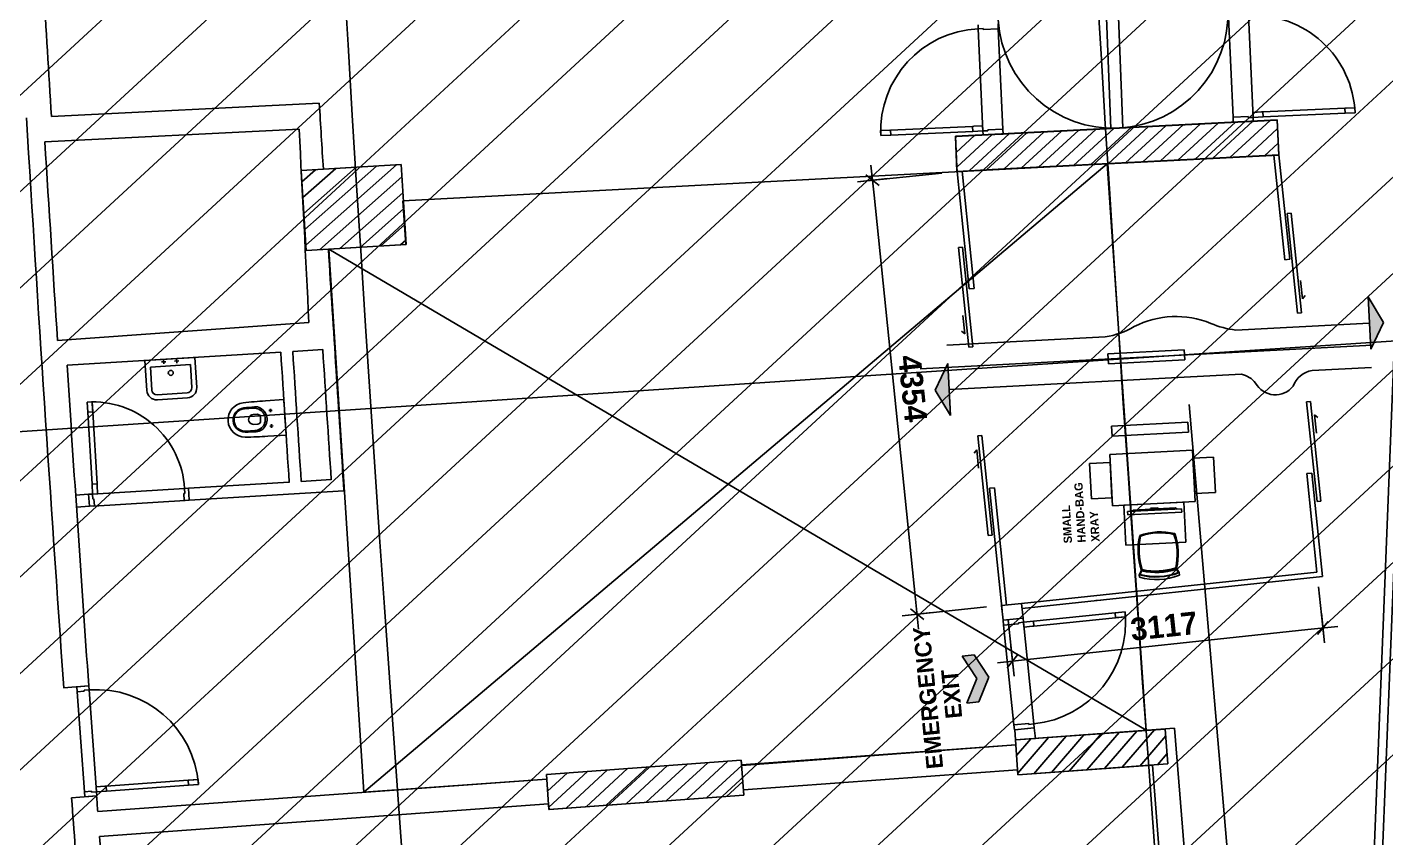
# Model space of a CAD drawing. Extents: x -678889171 to 586587, y -792238163 to 335485.
# Drawn here: x -678719757 to -678706190, y -792092997 to -792084908 of the extents above; entities that cross this region are included whole.
import ezdxf
from ezdxf.enums import TextEntityAlignment as Align

# ---------------------------------------------------------------- set-up
doc = ezdxf.new("R2010")
doc.units = 0
doc.header["$MEASUREMENT"] = 0
for name, color, linetype in [('A-FLOR-PATT', 252, 'Continuous'), ('A-SITE-PATT', 252, 'Continuous'), ('A-WALL', 252, 'Continuous')]:
    doc.layers.add(name, color=color, linetype=linetype)
doc.layers.add('BASEMENT3 LAYOUT$0$HATCH3', color=252, linetype='Continuous', lineweight=15)
doc.styles.add('Ground floor Towers$0$$Bas01-Rname$0$EN-SC', font='swissc.ttf')
doc.styles.add('Ground floor Towers$0$$Bas01-Rname$0$EN-SCL', font='swisscl.ttf')
doc.styles.add('Ground floor Towers$0$04-Ground Floor$0$V2-lower ground$0$LEVEL  FOR LICENSE LOWER GR$0$$LG- LEVEL$0$AR-SR', font='sarb.shx')
doc.styles.add('KZT', font='')
doc.styles.get('KZT').set_extended_font_data('AvantGarde LT Medium', bold=True)

# ---------------------------------------------------------------- blocks, each defined once
blk = doc.blocks.new('A$C61C61320')
at = {"layer": 'BASEMENT3 LAYOUT$0$HATCH3'}
h = blk.add_hatch(dxfattribs=at)
h.set_pattern_fill('JIS_WOOD', color=256, scale=1000, style=0)
h.set_pattern_definition([(45, (-845711.5632553247, -468029.5931597503), (-499.9999991609842, 499.9999991609843), [])])
h.paths.add_polyline_path([(11086.00013759569, -61354.85490543771), (12440.74077330553, -169431.9252005816), (-18168.17453308101, -169031.9252005816), (-24087.31416799291, -98540.68329571502), (-23668.41511030192, -60233.84526748693)])
blk = doc.blocks.new('GR')
at = {"layer": 'A-FLOR-PATT'}
h = blk.add_hatch(color=256, dxfattribs=at)
h.dxf.hatch_style = 1
h.paths.add_polyline_path([(93658.54105711257, 100403.3838258258), (93706.70655630935, 99884.26665476545), (93821.49019976208, 100156.7097479094)])
h = blk.add_hatch(color=256, dxfattribs=at)
h.dxf.hatch_style = 1
h.paths.add_polyline_path([(89540.07940935093, 99051.4667823629), (89491.91391015414, 99570.58395342324), (89377.1302667014, 99298.14086027928)])
h = blk.add_hatch(color=256, dxfattribs=at)
h.dxf.hatch_style = 1
h.paths.add_polyline_path([(89939.22040415231, 96207.89085607001), (90030.40249898922, 96459.0854089034), (89872.03292848938, 96674.33400223612), (89752.84084732225, 96657.16531808146), (89911.21041782212, 96441.91672474873), (89820.02832298515, 96190.72217191535)])
for p, q in [((93925.82694351109, 253468.0982075394), (94085.65867057705, 3693.56110051967)), ((93867.77980905012, 253253.876272934), (93986.20065903949, 3755.128903121513)), ((91024.47015675413, 101978.5699346814), (90927.56378326361, 103166.7164344985)), ((91143.97109793746, 101989.5293054353), (91047.12960391608, 103176.9151859759)), ((92152.94094109396, 103136.4511995438), (92238.6855459385, 102140.1340498673)), ((92351.3469249808, 103163.5632920095), (92438.80642192223, 102147.3197993394)), ((89660.70385497305, 102918.8658158472), (89657.27898968647, 102958.7189248573)), ((89660.70385497305, 102918.8658158472), (89710.52024123562, 102923.1468974555)), ((89660.70385497305, 102918.8658158472), (89748.03791978085, 101902.6115360907)), ((89710.52024123562, 102923.1468974555), (89711.37645755727, 102913.183620203)), ((89711.37645755727, 102913.183620203), (89860.82561634498, 102926.0268650276)), ((89860.82561634498, 102926.0268650276), (89856.54453473676, 102975.8432512902)), ((89860.82561634498, 102926.0268650276), (89946.4472485095, 101929.6991397761)), ((92434.51919168001, 102197.1356568233), (92521.19878370185, 102204.5954374447)), ((92438.80642192223, 102147.3197993394), (92434.51919168001, 102197.1356568233)), ((92521.19878370185, 102204.5954374447), (92534.15090664764, 102205.7101173077)), ((93351.13096938237, 102276.0206932803), (92534.15090664764, 102205.7101173077)), ((92534.15090664764, 102205.7101173077), (92538.43813688988, 102155.8942598239)), ((93355.4181996246, 102226.2048357964), (92538.43813688988, 102155.8942598239)), ((93450.76268435002, 102284.5951537647), (93351.13096938237, 102276.0206932803)), ((93351.13096938237, 102276.0206932803), (93355.4181996246, 102226.2048357964)), ((93355.4181996246, 102226.2048357964), (93455.04991459225, 102234.7792962809)), ((93450.76268435002, 102284.5951537647), (93364.08309232816, 102277.1353731432)), ((93364.08309232816, 102277.1353731432), (93450.76268435002, 102284.5951537647)), ((93455.04991459225, 102234.7792962809), (93450.76268435002, 102284.5951537647)), ((37073.17227562796, 93888.68983819892), (114095, 102135)), ((92680.80357649564, 102130.8227008046), (89477.7186558765, 101837.0694060274)), ((89478.6039733172, 101837.9399453589), (92681.68889951459, 102131.6931762022)), ((91184.40926165693, 101642.0553827512), (91571.73867643822, 102029.1109208838)), ((91357.51243248954, 101657.9372233264), (91744.83453498955, 102044.9854543483)), ((91530.61560332228, 101673.8190639017), (91917.930393541, 102060.8599878127)), ((91703.71877415478, 101689.7009044769), (92091.02625209233, 102076.7345212771)), ((91876.82194498717, 101705.5827450519), (92264.12211064366, 102092.6090547414)), ((92049.92511581979, 101721.4645856271), (92437.21796919499, 102108.4835882058)), ((92223.0282866524, 101737.3464262023), (92610.31382774631, 102124.3581216702)), ((92388.13311838996, 102152.995740594), (92238.6855459385, 102140.1340498673)), ((92238.6855459385, 102140.1340498673), (92242.97277618073, 102090.3181923835)), ((92242.97277618073, 102090.3181923835), (92442.23620611601, 102107.4671133524)), ((92388.99056443841, 102143.0325690972), (92388.13311838996, 102152.995740594)), ((92438.80642192223, 102147.3197993394), (92388.99056443841, 102143.0325690972)), ((92396.13145748503, 101753.2282667776), (92688.277034419, 102045.1672705765)), ((92538.43813688988, 102155.8942598239), (92438.80642192223, 102147.3197993394)), ((92438.80642192223, 102147.3197993394), (92442.23620611601, 102107.4671133524)), ((92680.14699725683, 102131.5517691586), (92681.68889951459, 102131.6931762022)), ((92711.22644410506, 101782.1375485631), (92680.80357649564, 102130.8227008046)), ((92681.68889951459, 102131.6931762022), (92712.11175995712, 101783.0081061024)), ((80448.19704787525, 101669.7112846013), (83115.24849160388, 101911.3070192929)), ((88827.13533094121, 101873.6560207619), (89644.12406564748, 101943.8657591368)), ((88831.41641254943, 101823.8396344993), (89648.4051472557, 101894.0493728742)), ((89657.07632607575, 101944.9788403549), (89644.12406564748, 101943.8657591368)), ((89644.12406564748, 101943.8657591368), (89648.4051472557, 101894.0493728742)), ((89648.4051472557, 101894.0493728742), (89748.03791978085, 101902.6115360907)), ((89743.75683817263, 101952.4279223533), (89657.07632607575, 101944.9788403549)), ((89748.03791978085, 101902.6115360907), (89743.75683817263, 101952.4279223533)), ((89748.03791978085, 101902.6115360907), (89797.85430604343, 101906.8926176989)), ((89748.03791978085, 101902.6115360907), (89751.46278506743, 101862.7584270806)), ((89796.99808972178, 101916.8558949514), (89946.4472485095, 101929.6991397761)), ((89797.85430604343, 101906.8926176989), (89796.99808972178, 101916.8558949514)), ((89799.58389499644, 101515.0006581495), (90186.97180802748, 101902.1146531685)), ((89946.4472485095, 101929.6991397761), (89950.72833011772, 101879.8827535135)), ((89972.68706582894, 101530.8824987247), (90360.06766657892, 101917.9891866329)), ((90145.79023666156, 101546.7643392999), (90533.16352513025, 101933.8637200973)), ((90318.89340749406, 101562.6461798751), (90706.25938368158, 101949.7382535618)), ((90491.99657832668, 101578.5280204504), (90879.35524223291, 101965.6127870262)), ((90665.0997491593, 101594.4098610256), (91052.45110078435, 101981.4873204906)), ((90838.20291999192, 101610.2917016009), (91225.54695933568, 101997.3618539551)), ((91011.3060908243, 101626.1735421759), (91398.64281788701, 102013.2363874195)), ((92569.23462831764, 101769.1101073528), (92700.88471068838, 101900.6671013032)), ((88727.50255841606, 101865.0938575454), (88827.13533094121, 101873.6560207619)), ((88727.50255841606, 101865.0938575454), (88814.18307051294, 101872.5429395438)), ((88814.18307051294, 101872.5429395438), (88727.50255841606, 101865.0938575454)), ((88731.78364002428, 101815.2774712829), (88727.50255841606, 101865.0938575454)), ((88831.41641254943, 101823.8396344993), (88731.78364002428, 101815.2774712829)), ((88827.13533094121, 101873.6560207619), (88831.41641254943, 101823.8396344993)), ((89477.7186558765, 101837.0694060274), (89505.74585416637, 101488.0416550478)), ((89503.0982454837, 101532.9083600507), (89478.6039733172, 101837.9399453589)), ((89478.8567868449, 101822.8960559771), (89494.58837382204, 101838.6165193107)), ((89490.53485744388, 101677.4669383481), (89667.68423237349, 101854.4910527752)), ((89502.21292804275, 101532.0378207191), (89840.78009092482, 101870.3655862396)), ((89505.74585416637, 101488.0416550478), (92711.22644410506, 101782.1375485631)), ((89626.48072416382, 101499.1188175742), (90013.87594947615, 101886.240119704)), ((89950.72833011772, 101879.8827535135), (89751.46278506743, 101862.7584270806)), ((92712.11175995712, 101783.0081061024), (89973.57238326943, 101531.7530380559)), ((92812.16570900718, 100741.0523769179), (92662.36599796225, 101777.6547085761)), ((92712.11175995703, 101783.0081061024), (92861.63115030901, 100748.3455718034)), ((80393.26876769448, 101413.7119710611), (82925.14147385216, 101643.0624952244)), ((83838.32554949066, 95057.40971989621, 0.0007489284722780856), (91002.35650816625, 101625.3524373729, 0.0007489284722780856)), ((83990.49816844174, 100970.5010679062, 0.0007489284722780856), (91002.35650816625, 101625.3524373729, 0.0007489284722780856)), ((91002.35650816625, 101625.3524373729, 0.0007489284722780856), (91619.48687246007, 95991.15727697182, 0.0007489284722780856)), ((88688.35184583397, 101218.7748497511), (88645.58774646328, 101515.7112601237)), ((89506.63117160706, 101488.9121943792), (89503.0982454837, 101532.9083600507)), ((89973.57238326943, 101531.7530380559), (89506.63117160706, 101488.9121943792)), ((89674.64815282972, 100321.9882735599), (89506.70317539311, 101488.1294871946)), ((89506.70317539311, 101488.1294871946), (89506.70317541038, 101488.1294871961)), ((89556.56026440786, 101492.7037670039), (89724.13755455849, 100329.1156234551)), ((89357.27764897997, 101466.6596053625), (88518.50159096229, 101345.861005252)), ((88815.43800133496, 101388.6251046227), (88518.50159096229, 101345.8610052521)), ((88734.9098980974, 101316.4085927379), (88599.02969419985, 101418.0775171369)), ((83958.4165915302, 101331.7309155711), (82963.49382181792, 101231.0891555375)), ((82963.49382181792, 101231.0891555375), (83044.2149104476, 100435.171968211)), ((82974.7621333359, 101119.9825914225, -3.889866395767066e-09), (83105.47741460701, 101245.4515554235, -3.889866395767066e-09)), ((82990.77564897889, 100962.0878882389, -3.889866395767066e-09), (83307.25178697566, 101265.8621124869, -3.889866395767066e-09)), ((83006.789164622, 100804.1931850553, -3.889866395767066e-09), (83509.02615934427, 101286.2726695502, -3.889866395767066e-09)), ((83022.80268026504, 100646.2984818717, -3.889866395767066e-09), (83710.80053171297, 101306.6832266135, -3.889866395767066e-09)), ((83038.81619590812, 100488.4037786882, -3.889866395767066e-09), (83912.57490408159, 101327.0937836769, -3.889866395767066e-09)), ((83958.6242213801, 101331.7519184409), (83183.0618327579, 101255.2214294476)), ((84039.13739841129, 100535.8165063118), (83958.4165915302, 101331.7309155711)), ((84039.11715824483, 100536.0160761718), (83958.6242213801, 101331.7519184409)), ((88688.35184583398, 101218.774849751), (89266.1677314594, 97206.65773612604)), ((83177.96454507703, 100448.7018364786, -3.889866395767066e-09), (83970.79195149255, 101209.7087543173, -3.889866395767066e-09)), ((92856.96933777748, 101208.1306713622), (92817.3838697559, 101202.3869163611)), ((92817.3838697559, 101202.3869163611), (92960.97774478259, 100212.7502158216)), ((93000.56321280418, 100218.4939708227), (92856.96933777748, 101208.1306713622)), ((83379.73958028396, 100469.1130297769, -3.889866395767066e-09), (83986.80546713565, 101051.8140511337, -3.889866395767066e-09)), ((84036.7914059361, 100535.6934998842, 0.0007489284722780856), (83990.49816844174, 100970.5010679062, 0.0007489284722780856)), ((83581.5146154908, 100489.5242230752, -3.889866395767066e-09), (84002.81898277873, 100893.9193479502, -3.889866395767066e-09)), ((83783.2896506977, 100509.9354163734, -3.889866395767066e-09), (84018.8324984218, 100736.0246447666, -3.889866395767066e-09)), ((89552.37896240657, 100730.6462300797), (89591.97122436322, 100736.3429653865)), ((89694.79734507484, 99740.83968116315), (89552.37896240657, 100730.6462300797)), ((89591.97122436322, 100736.3429653865), (89734.3896070315, 99746.53641646988)), ((92861.63115030901, 100748.3455718034), (92812.16570900718, 100741.052376918)), ((83265.99748392729, 100457.6070874657), (84039.11715824483, 100536.0160761718)), ((83985.06468590457, 100530.3466096716, -3.889866395767066e-09), (84034.84601406491, 100578.1299415831, -3.889866395767066e-09)), ((92978.87656275528, 100540.1288774239), (93005.3005469242, 100358.0170394142)), ((83044.2149104476, 100435.171968211), (84039.13739841129, 100535.8165063118)), ((83271.60493178912, 100458.0600201808, 0.0007489284722780856), (84036.7914059361, 100535.6934998842, 0.0007489284722780856)), ((83838.32554949066, 95057.40971989621, 0.0007489284722780856), (83271.60493178912, 100458.0600201808, 0.0007489284722780856)), ((83271.61393839131, 100457.97508003, 0.0007489284722780856), (91619.27402098867, 95993.1005401775, 0.0007489284722780856)), ((93658.54105711257, 100403.3838258258), (93706.70655630935, 99884.26665476545)), ((93821.49019976208, 100156.7097479094), (93658.54105711257, 100403.3838258258)), ((89724.13755455849, 100329.1156234551), (89674.64815282972, 100321.9882735599)), ((93005.3005469242, 100358.0170394142), (93030.94993742013, 100392.1482718933)), ((93679.49174924876, 100143.5346370955), (92353.00338757118, 100020.4584267893)), ((92960.97774478259, 100212.7502158216), (93000.56321280418, 100218.4939708227)), ((93706.70655630935, 99884.26665476545), (93821.49019976208, 100156.7097479094)), ((89624.55094369399, 100055.458127901), (89650.75861507474, 99873.31503458314)), ((93720.53762880637, 99924.23864871303), (89220.28368945692, 99506.68941400362)), ((91053.34913374302, 99899.87197847168), (89474.94950708159, 99753.4225636028)), ((89650.75861507474, 99873.31503458314), (89616.49670637015, 99898.78960769573)), ((89734.3896070315, 99746.53641646988), (89694.79734507484, 99740.83968116315)), ((91845.57844415163, 99800.48816330501), (91086.00420739618, 99730.01222005006)), ((91086.00420739618, 99730.01222005006), (91095.24287411169, 99630.43989941166)), ((91854.81711086715, 99700.9158426666), (91845.57844415163, 99800.48816330501)), ((80599.6369676916, 99437.62410932015, 2.113536867602555e-06), (83100.54663517379, 99718.51696547208, 1.853543158215487e-06)), ((91854.81711086715, 99700.9158426666), (91095.24287411169, 99630.43989941166)), ((93720.5389019197, 99701.13744138576), (93130.51036027553, 99646.39253824449)), ((82951.92429649201, 99424.34912275962, 1.929054879089741e-06), (83250.40157493111, 99454.55982958314, 1.905333210664768e-06)), ((89491.91391015414, 99570.58395342324), (89377.1302667014, 99298.14086027928)), ((89540.07940935093, 99051.4667823629), (89491.91391015414, 99570.58395342324)), ((92427.08905221493, 99581.12665929236), (89515.99665975253, 99311.02536789309)), ((80705.16563801328, 99196.94096797679, 2.107617428996684e-06), (82832.53338543652, 99412.26484006263, 1.938543546434286e-06)), ((81977.7836064722, 99325.75039877994, 2.006523469471325e-06), (81480.32526898719, 99275.39960467846, 2.006523469471325e-06)), ((82007.9940829331, 99027.27539628893, 2.006523469471325e-06), (81977.7836064722, 99325.75039877994, 2.006523469471325e-06)), ((93088.57450505816, 99333.36426140566), (93128.15997307975, 99339.10801640672)), ((93232.1683800849, 98343.72756086611), (93088.57450505816, 99333.36426140566)), ((93128.15997307975, 99339.10801640672), (93271.75384810648, 98349.47131586718)), ((81480.32526898719, 99275.39960467846, 2.006523469471325e-06), (81510.5357454481, 98976.92460218744, 2.006523469471325e-06)), ((81935.08688389791, 99251.07115212189, 2.006523825581014e-06), (81537.1202139099, 99210.7905168407, 2.006523825581014e-06)), ((81537.1202139099, 99210.7905168407, 2.006523825581014e-06), (81560.28157919658, 98981.9596815976, 2.006523825581014e-06)), ((81688.78089450282, 99270.75053428629, 2.006523579030901e-06), (81645.95453704799, 99266.41581729826, 2.006523535347848e-06)), ((81669.5350742694, 99247.16999706486, 2.006523557129172e-06), (81665.2003572814, 99289.99635451968, 2.006523557249577e-06)), ((81774.48737652077, 99279.42541035946, 2.00652366645185e-06), (81817.3137339756, 99283.76012734746, 2.006523710134903e-06)), ((81798.0679137422, 99260.17959012605, 2.006523688233174e-06), (81793.73319675418, 99303.00594758088, 2.006523688353579e-06)), ((81958.24824918459, 99022.24031687879, 2.006523825581014e-06), (81935.08688389791, 99251.07115212189, 2.006523825581014e-06)), ((89377.1302667014, 99298.14086027928), (89540.07940935093, 99051.4667823629)), ((91918.40900584235, 99257.2808236224), (92912.18889997705, 91406.04878135034)), ((93198.7799971073, 99024.57322319449), (93172.35601293837, 99206.68506120413)), ((93172.35601293837, 99206.68506120413), (93206.64815361696, 99181.25119891325)), ((91152.76541444297, 99010.47459422515), (91912.33965119839, 99080.95053748006)), ((91921.57831791393, 98981.37821684162), (91912.33965119839, 99080.95053748006)), ((81615.06249235524, 98937.24892725924, 2.006523825581014e-06), (81913.53749484624, 98967.45940372013, 2.006523825581014e-06)), ((81620.09757176538, 98887.50309351075, 2.006523469471325e-06), (81918.5725742564, 98917.71356997163, 2.006523469471325e-06)), ((82699.06089573308, 98920.86368351434), (82882.2861449672, 98940.20391228906)), ((82919.55093016429, 98587.1651951712), (82882.28614496719, 98940.20391228906)), ((91152.76541444297, 99010.47459422515), (91162.00408115848, 98910.90227358673)), ((91162.00408115848, 98910.90227358673), (91921.57831791393, 98981.37821684162)), ((80919.86216253368, 98836.78197035068, 2.107023656836503e-06), (80969.60830492934, 98841.81399943942, 2.107023656836503e-06)), ((80929.92622071112, 98737.28968555939, 2.107023656836503e-06), (80919.86216253368, 98836.78197035068, 2.107023656836503e-06)), ((80969.60830492934, 98841.81399943942, 2.107023656836503e-06), (80978.36403554371, 98755.25571167096, 2.107023656836503e-06)), ((80978.36403554371, 98755.25571167096, 2.107023656836503e-06), (80969.60830492934, 98841.81399943942, 2.107023656836503e-06)), ((80969.60830492934, 98841.81399943942, 2.107023656836503e-06), (80979.67236310677, 98742.3217146481, 2.107023656836503e-06)), ((82492.2842941697, 98832.9596632413), (82580.24252315427, 98842.7254575389)), ((82621.8837344442, 98784.10675574248), (82583.01359110279, 98780.0038416088)), ((82736.15341418874, 98824.22341825996), (82770.96004827078, 98827.89741116672)), ((82751.71973477639, 98843.46373175437), (82755.39372768314, 98808.65709767233)), ((89860.94183099493, 98866.9995356816), (89821.34956903826, 98861.30280037489)), ((89821.34956903826, 98861.30280037489), (89963.7679517065, 97871.4962514583)), ((90003.36021366317, 97877.19298676503), (89860.94183099493, 98866.9995356816)), ((91144.54015039098, 98728.60244347714), (91969.88915639203, 98805.18119891375)), ((91969.88915639203, 98805.18119891375), (92017.38076198328, 98293.32710511622)), ((80979.67236310677, 98742.3217146481, 2.107023656836503e-06), (80929.92622071112, 98737.28968555939, 2.107023656836503e-06)), ((80929.92622071113, 98737.28968555939, 2.107023656836503e-06), (81002.38743958868, 98020.94523506197, 2.107023656836503e-06)), ((80979.67236310679, 98742.3217146481, 2.107023656836503e-06), (81052.13358198434, 98025.97726415069, 2.107023656836503e-06)), ((82632.2968800542, 98685.45481000139), (82593.42673671279, 98681.35189586772)), ((82654.86712900603, 98757.4216347351), (82658.9820010616, 98718.43820456322)), ((82752.42395420438, 98670.0797530395), (82787.23058828643, 98673.75374594626)), ((82767.99027479201, 98689.3200665339), (82771.66426769878, 98654.51343245186)), ((89816.44652677157, 98721.78545672077), (89790.75661671656, 98687.68471208494)), ((89842.65419815232, 98539.64236340286), (89816.44652677157, 98721.78545672077)), ((91151.90124094348, 98649.26622632466), (90947.36912952756, 98630.28902464976)), ((91192.03175598229, 98216.7483496796), (91144.54015039098, 98728.60244347714)), ((91184.67066542979, 98296.08456683207), (91151.90124094348, 98649.26622632466)), ((91977.25024694449, 98725.84498176123), (92181.78235836035, 98744.82218343612)), ((92010.01967143075, 98372.66332226864), (91977.25024694449, 98725.84498176123)), ((92181.78235836035, 98744.82218343612), (92214.55178284668, 98391.64052394353)), ((82515.7531772147, 98610.62041403932), (82603.81191776316, 98619.43398297486)), ((82736.32568093018, 98567.8249663965), (82919.55093016429, 98587.16519517121)), ((90947.36912952756, 98630.28902464976), (90980.13855401389, 98277.10736515715)), ((93119.127461787, 98616.93506957043), (93168.61338962041, 98624.0864992502)), ((93119.127461787, 98616.93506957043), (93260.2545042528, 97640.37472408389)), ((93168.61338962041, 98624.0864992502), (93316.87140400829, 97598.18178799088)), ((92214.55178284668, 98391.64052394353), (92010.01967143075, 98372.66332226864)), ((89959.7435530266, 98342.40245288373), (90009.21058332345, 98349.68514084994)), ((90134.4034502084, 97129.63558374828), (89959.7435530266, 98342.40245288373)), ((90009.21058332345, 98349.68514084994), (90177.11674753083, 97183.8134303998)), ((90980.13855401389, 98277.10736515715), (91184.67066542979, 98296.08456683207)), ((92017.38076198328, 98293.32710511622), (91192.03175598229, 98216.7483496796)), ((91305.98929706754, 98227.32172725134), (91903.42322089802, 98282.75372754448)), ((91903.42322089802, 98282.75372754448), (91940.3778877601, 97884.46444499081)), ((93271.75384810648, 98349.47131586718), (93232.1683800849, 98343.72756086611)), ((81967.57669292818, 98018.07520834882, 2.017690838904825e-06), (82969.19967441377, 98119.45558275985, 1.938086225857262e-06)), ((83088.59116409067, 98131.53992402265, 1.928597512526418e-06), (83387.0698895934, 98161.75077731226, 1.904875729095157e-06)), ((91342.94396392959, 97829.0324446977), (91305.98929706754, 98227.32172725134)), ((91345.59554787155, 98165.23766086786), (91883.286079319, 98215.12646113163)), ((91348.50572788694, 98133.87237986678), (91345.59554787155, 98165.23766086786)), ((91886.19625933439, 98183.76118013055), (91348.50572788694, 98133.87237986678)), ((91402.59813543844, 98184.08454418264), (91390.40309215884, 98169.39506088986)), ((91823.78905173893, 98223.16410438926), (91402.59813543844, 98184.08454418264)), ((91579.35831353565, 98209.07169280047), (91645.44906163336, 98215.2038226006)), ((91838.47853503171, 98210.96906110967), (91823.78905173893, 98223.16410438926)), ((91883.286079319, 98215.12646113163), (91886.19625933439, 98183.76118013055)), ((81052.13358198434, 98025.97726415069, 2.107023656836503e-06), (81002.38743958868, 98020.94523506197, 2.107023656836503e-06)), ((81002.38743958868, 98020.94523506197, 2.107023656836503e-06), (81012.45149776612, 97921.45295027066, 2.107023656836503e-06)), ((81927.78051784616, 98014.04228550309, 2.107023656836503e-06), (81012.45149776612, 97921.45295027066, 2.107023656836503e-06)), ((81053.4419095474, 98013.04326712781, 2.107023656836503e-06), (81052.13358198434, 98025.97726415069, 2.107023656836503e-06)), ((81062.19764016177, 97926.48497935937, 2.107023656836503e-06), (81053.4419095474, 98013.04326712781, 2.107023656836503e-06)), ((81932.81254693487, 97964.29614310744, 2.107023656836503e-06), (81922.86331845574, 97963.2897372897, 2.107023656836503e-06)), ((81922.86331845574, 97963.2897372897, 2.107023656836503e-06), (81929.90815917993, 97893.6451379358, 2.107023656836503e-06)), ((81927.78051784616, 98014.04228550309, 2.107023656836503e-06), (81967.57743176268, 98018.06790877407, 2.107023656836503e-06)), ((81927.78051784616, 98014.04228550309, 2.107023656836503e-06), (81932.81254693487, 97964.29614310744, 2.107023656836503e-06)), ((81979.65430157559, 97898.67716702452, 2.107023656836503e-06), (81967.57743176268, 98018.06790877407, 2.107023656836503e-06)), ((81967.57743176268, 98018.06790877407, 2.107023656836503e-06), (81979.66088351254, 97898.6852073524, 2.017690838904818e-06)), ((81979.66088351254, 97898.68520735242, 2.017690838904825e-06), (83519.14802824543, 98054.50609606892, 1.895339135006822e-06)), ((80843.54882550077, 97904.30548844961, 2.107023656836503e-06), (80972.66001653568, 97917.3736200018, 2.096762464159793e-06)), ((81012.45149776612, 97921.45295027066, 2.107023656836503e-06), (80972.6545838496, 97917.42732699968, 2.107023656836503e-06)), ((80984.73145366252, 97798.03658525014, 2.107023656836503e-06), (80972.6545838496, 97917.42732699968, 2.107023656836503e-06)), ((80972.6545838496, 97917.42732699968, 2.107023656836503e-06), (80984.73145366252, 97798.03658525014, 2.107023656836503e-06)), ((81012.45149776612, 97921.45295027066, 2.107023656836503e-06), (81062.19764016177, 97926.48497935937, 2.107023656836503e-06)), ((81012.45149776612, 97921.45295027066, 2.107023656836503e-06), (81017.48352685483, 97871.706807875, 2.107023656836503e-06)), ((81017.48352685483, 97871.706807875, 2.107023656836503e-06), (81027.43275533397, 97872.71321369275, 2.107023656836503e-06)), ((81939.85738765908, 97894.65154375348, 2.107023656836503e-06), (81024.52836757904, 97802.06220852105, 2.107023656836503e-06)), ((81027.43275533397, 97872.71321369275, 2.107023656836503e-06), (81034.47759605818, 97803.06861433886, 2.107023656836503e-06)), ((81929.90815917993, 97893.6451379358, 2.107023656836503e-06), (81979.65430157559, 97898.67716702452, 2.107023656836503e-06)), ((89963.7679517065, 97871.4962514583), (90003.36021366317, 97877.19298676503)), ((91940.3778877601, 97884.46444499081), (91342.94396392959, 97829.0324446977)), ((80855.6330160851, 97784.91548745321, 2.107023656836503e-06), (80984.74420712002, 97797.9836190054, 2.096762464159793e-06)), ((81034.47759605818, 97803.06861433886, 2.107023656836503e-06), (80984.73145366252, 97798.03658525014, 2.107023656836503e-06)), ((93260.2545042528, 97640.37472408389), (90325.03972604412, 97207.60605074723)), ((93316.87140400829, 97598.18178799088), (90332.33289091854, 97158.14081299266)), ((91509.27500822728, 97585.39939074864), (91488.27472935975, 97541.13396677574)), ((91512.13595149736, 97579.76467828134), (91495.45307278581, 97544.59968338229)), ((91878.87057378885, 97580.17449455422), (91856.00271703833, 97611.66983446336)), ((91886.56401191342, 97578.0886336378), (91857.77813046174, 97617.73472425294)), ((91888.8736785923, 97553.19555347819), (91886.56401191342, 97578.0886336378)), ((91488.27472935975, 97541.13396677574), (91490.58439603863, 97516.24088661614)), ((93282.22739151522, 97491.99281068014), (93364.50779150086, 96936.35699278834)), ((89977.85763397612, 97157.60608136475), (89139.08157595842, 97036.80748125433)), ((89266.16773145941, 97206.65773612603), (89308.9318308301, 96909.72132575336)), ((90325.20409982657, 97207.63012106754), (90127.05131195363, 97179.09261197413)), ((90127.28928792181, 97179.12688472611), (90148.47138762551, 97031.76875181425)), ((90346.42831159444, 97060.28289309077), (90325.20409982657, 97207.63012106754)), ((91262.73299010679, 97151.85655816898, 5.598751409863883e-08), (90451.10960183418, 97034.94857893523, 5.598751409863883e-08)), ((91065.52926878775, 97266.24343842962), (91114.50540944518, 97270.7876153419)), ((91262.73299010679, 97151.85655816898, 5.598751409863883e-08), (91361.71145209124, 97166.11362880724, 5.598751409863883e-08)), ((91269.8615254259, 97102.36732717676, 5.598751409863883e-08), (91262.73299010679, 97151.85655816898, 5.598751409863883e-08)), ((91361.71145209124, 97166.11362880724, 5.598751409863883e-08), (91368.83998741036, 97116.62439781502, 5.598751409863883e-08)), ((93291.97129378282, 97016.59698592553), (93393.09851469408, 97152.88082645861)), ((93364.50779150086, 96936.35699278834), (93320.56201697604, 97233.1208195958)), ((89139.08157595842, 97036.80748125435), (89436.01798633109, 97079.57158062504)), ((89219.60967919599, 97109.0239931392), (89355.48988309353, 97007.35506874019)), ((90148.4713876255, 97031.76875181423, 5.598751409863883e-08), (90346.42831159441, 97060.28289309076, 5.598751409863883e-08)), ((90148.47138762551, 97031.76875181425), (90346.42831159444, 97060.28289309077)), ((90155.59992294462, 96982.279520822, 5.598751409863883e-08), (90148.4713876255, 97031.76875181423, 5.598751409863883e-08)), ((90199.08963479324, 97035.43151699605), (90281.37003477888, 96479.79569910424)), ((90352.13113984972, 97020.69150829696, 5.598751409863883e-08), (90302.64190885748, 97013.56297297784, 5.598751409863883e-08)), ((90302.64190885748, 97013.56297297784, 5.598751409863883e-08), (90304.0676159213, 97003.6651267794, 5.598751409863883e-08)), ((90352.13113984972, 97020.69150829696, 5.598751409863883e-08), (90346.42831159441, 97060.28289309076, 5.598751409863883e-08)), ((90451.10960183418, 97034.94857893523, 5.598751409863883e-08), (90352.13113984972, 97020.69150829698, 5.598751409863883e-08)), ((90352.13113984972, 97020.69150829698, 5.598751409863883e-08), (90359.25967516884, 96971.20227730475, 5.598751409863883e-08)), ((90497.55326035999, 96011.11119605546, 5.598751409863883e-08), (90352.13113984972, 97020.69150829698, 5.598751409863883e-08)), ((93194.15299083471, 97062.76601892966), (90407.7790609202, 96650.15049977039)), ((90458.2381371533, 96985.459347943, 5.598751409863883e-08), (90451.10960183418, 97034.94857893523, 5.598751409863883e-08)), ((91269.86152542592, 97102.36732717675, 5.598751409863883e-08), (90458.2381371533, 96985.459347943, 5.598751409863883e-08)), ((91368.83998741036, 97116.62439781502, 5.598751409863883e-08), (91269.8615254259, 97102.36732717676, 5.598751409863883e-08)), ((91368.83998741036, 97116.62439781502, 5.598751409863883e-08), (91282.72872548389, 97104.22074635973, 5.598751409863883e-08)), ((91282.72872548389, 97104.22074635973, 5.598751409863883e-08), (91368.83998741036, 97116.62439781502, 5.598751409863883e-08)), ((93194.15299083471, 97062.76601892966), (93490.91681764218, 97106.71179345448)), ((90304.0676159213, 97003.6651267794, 5.598751409863883e-08), (90155.59992294462, 96982.279520822, 5.598751409863883e-08)), ((90298.17062932724, 95992.49490097737, 5.598751409863883e-08), (90155.59992294462, 96982.279520822, 5.598751409863883e-08)), ((90359.25967516884, 96971.20227730475, 5.598751409863883e-08), (90445.37093709531, 96983.60592876004, 5.598751409863883e-08)), ((90445.37093709531, 96983.60592876004, 5.598751409863883e-08), (90458.2381371533, 96985.459347943, 5.598751409863883e-08)), ((90237.42426025406, 96776.55952591171), (90281.37003477888, 96479.79569910424)), ((89872.03292848938, 96674.33400223612, 5.598751409863883e-08), (89752.84084732225, 96657.16531808146, 5.598751409863883e-08)), ((89752.84084732225, 96657.16531808146, 5.598751409863883e-08), (89911.21041782212, 96441.91672474873, 5.598751409863883e-08)), ((90030.40249898922, 96459.0854089034, 5.598751409863883e-08), (89872.03292848938, 96674.33400223612, 5.598751409863883e-08)), ((90407.7790609202, 96650.15049977039), (90111.01523411274, 96606.20472524557)), ((90309.9607579721, 96696.31953277452), (90208.83353706084, 96560.03569224144)), ((89911.21041782212, 96441.91672474873, 5.598751409863883e-08), (89820.02832298515, 96190.72217191535, 5.598751409863883e-08)), ((89939.22040415231, 96207.89085607001, 5.598751409863883e-08), (90030.40249898922, 96459.0854089034, 5.598751409863883e-08)), ((89820.02832298515, 96190.72217191535, 5.598751409863883e-08), (89939.22040415231, 96207.89085607001, 5.598751409863883e-08)), ((80801.60332850469, 95977.96417378122, -2.509983568949572e-07), (81051.7940472444, 96006.26709580675, -2.509983568949572e-07)), ((80932.55371732383, 95992.78591173577, 2.364200336910258e-09), (81051.7750384937, 96006.43422952511, 2.425595385383049e-07)), ((80938.24051640272, 95943.11036124828, 2.747782989490293e-09), (80932.55371732383, 95992.78591173577, 2.364200336910258e-09)), ((81007.78628708511, 95951.07187995873, 1.428617302735559e-07), (80938.24051640272, 95943.11036124828, 2.747782989490293e-09)), ((80938.24051640272, 95943.11036124828, 2.74778298949022e-09), (81051.97649798059, 94949.59935149856, 1.041943604109077e-08)), ((81056.3244777568, 95966.69378913511, 2.428664046603688e-07), (81006.64892726933, 95961.00699005622, 1.427850137430399e-07)), ((81006.64892726933, 95961.00699005622, 1.427850137430399e-07), (81007.78628708511, 95951.07187995873, 1.428617302735559e-07)), ((81056.3244777568, 95966.69378913511, 2.428664046603688e-07), (81051.7750384937, 96006.43422952511, 2.425595385383049e-07)), ((81056.3244777568, 95966.69378913511, 2.428664046603688e-07), (81172.33517896624, 94953.31255919038, 2.506914907730015e-07)), ((90446.63832230393, 96013.88050693476, 5.598751409863883e-08), (90298.17062932724, 95992.49490097738, 5.598751409863883e-08)), ((90298.17062932724, 95992.49490097738, 5.598751409863883e-08), (90305.29916464636, 95943.00566998516, 5.598751409863883e-08)), ((90305.29916464636, 95943.00566998516, 5.598751409863883e-08), (90503.25608861528, 95971.51981126166, 5.598751409863883e-08)), ((90308.24891131418, 95943.43055784226, 1.341653862677472e-08), (90503.25608861534, 95971.51981126168, 1.341653862677472e-08)), ((90319.56333505118, 95843.96109605166, 1.341653862677472e-08), (90308.24891131418, 95943.43055784226, 1.341653862677472e-08)), ((90319.5633350513, 95843.96109605161, 1.341653862677473e-08), (91902.92185323112, 96024.0645054795, 1.341653862677473e-08)), ((91809.95259034401, 96013.48946449813, 1.341653862677473e-08), (90319.5633350513, 95843.96109605161, 1.341653862677473e-08)), ((91619.48687246008, 95991.15727697182, 0.0007489284722780856), (90319.56333505118, 95843.9610960516, 0.0007489284722780856)), ((90448.06402936776, 96003.98266073632, 5.598751409863883e-08), (90446.63832230393, 96013.88050693476, 5.598751409863883e-08)), ((90497.55326035999, 96011.11119605546, 5.598751409863883e-08), (90448.06402936776, 96003.98266073632, 5.598751409863883e-08)), ((90497.55326035999, 96011.11119605546, 5.598751409863883e-08), (90503.25608861528, 95971.51981126166, 5.598751409863883e-08)), ((90503.25608861534, 95971.51981126168, 1.341653862677472e-08), (90518.37253794786, 95866.57518809474, 1.341653862677472e-08)), ((90868.19325894499, 95554.10952701521, 1.341653862677456e-08), (91176.39413254254, 95941.42363922118, 1.341653862677456e-08)), ((91043.83731711583, 95574.08863683723, 1.341653862677456e-08), (91352.03819071339, 95961.40274904316, 1.341653862677456e-08)), ((91219.48137528668, 95594.06774665925, 1.341653862677456e-08), (91527.68224888423, 95981.38185886518, 1.341653862677456e-08)), ((91395.12543345754, 95614.04685648126, 1.341653862677456e-08), (91703.32630705507, 96001.3609686872, 1.341653862677456e-08)), ((91570.76949162835, 95634.02596630325, 1.341653862677456e-08), (91817.80320435505, 95944.4716896162, 1.341653862677456e-08)), ((91849.50920964801, 95665.73197159637, 1.341653862677473e-08), (91809.95259034401, 96013.48946449813, 1.341653862677473e-08)), ((91902.92185323112, 96024.0645054795, 1.341653862677473e-08), (92085.62577808186, 94509.70724268521, 1.341653862677473e-08)), ((87598.10255564562, 95484.49788548832, 1.341653862677473e-08), (90325.21428050353, 95794.28145563825, 1.341653862677473e-08)), ((90325.21428050353, 95794.28145563825, 0.0007489284722780856), (87598.72614856211, 95479.01763341312, 0.0007489284722780856)), ((90518.37253794786, 95866.57518809474, 1.341653862677472e-08), (90319.56333505118, 95843.96109605166, 1.341653862677472e-08)), ((90319.5633350513, 95843.96109605161, 1.341653862677473e-08), (90359.1199543553, 95496.20360314986, 1.341653862677473e-08)), ((90325.21428050353, 95794.28145563825, 1.341653862677473e-08), (90319.5633350513, 95843.96109605161, 1.341653862677473e-08)), ((90319.56333505118, 95843.9610960516, 0.0007489284722780856), (90325.21428050353, 95794.28145563825, 0.0007489284722780856)), ((90337.10943893282, 95689.7065312437, 1.341653862677456e-08), (90473.81789985918, 95861.50719993316, 1.341653862677456e-08)), ((90357.08854875478, 95514.06247307282, 1.341653862677456e-08), (90649.46195803, 95881.48630975516, 1.341653862677456e-08)), ((90516.9051426033, 95514.15130737121, 1.341653862677456e-08), (90825.10601620087, 95901.46541957717, 1.341653862677456e-08)), ((90692.54920077417, 95534.13041719326, 1.341653862677456e-08), (91000.7500743717, 95921.44452939917, 1.341653862677456e-08)), ((90359.1199543553, 95496.20360314986, 1.341653862677473e-08), (91849.50920964801, 95665.73197159637, 1.341653862677473e-08)), ((91746.4135497992, 95654.00507612525, 1.341653862677456e-08), (91837.78231417695, 95768.82763144525, 1.341653862677456e-08)), ((87592.96175102307, 95529.8093974111, 0.0007489284722780856), (85654.14604436963, 95309.7716667164, 0.0007489284722780856)), ((85654.89453301244, 95309.85683656065, 1.338825254649861e-07), (87592.8960313214, 95530.38027050346, 1.338825254649861e-07)), ((85654.89453301241, 95309.85683656065, 1.338825254649861e-07), (87592.8818245894, 95530.3786539323, 1.338825254649861e-07)), ((87592.8818245894, 95530.3786539323, 1.338825254649861e-07), (87598.72614856211, 95479.01763341312, 1.338825254649861e-07)), ((87592.8960313214, 95530.38027050346, 1.338825254649861e-07), (87632.45282579833, 95182.621237583, 1.338825254649861e-07)), ((87598.72614856211, 95479.01763341312, 0.0007489284722780856), (87592.96175102307, 95529.8093974111, 0.0007489284722780856)), ((87626.36743188793, 95236.10082614748, 1.341653862677473e-08), (90353.46900890306, 95545.8832435632, 1.341653862677473e-08)), ((90353.46900890306, 95545.8832435632, 1.341653862677473e-08), (90359.1199543553, 95496.20360314986, 1.341653862677473e-08)), ((90359.1199543553, 95496.20360314986, 1.341653862677473e-08), (91696.4415938372, 95648.32088044802, 1.341653862677473e-08)), ((91837.42564028807, 94479.76243346644), (91696.43500740975, 95648.37547262096)), ((86063.09367383784, 95004.04533046865, 1.4561920643517e-05), (86460.5838353938, 95401.53549202462, 1.4561920643517e-05)), ((86262.56841272699, 95026.74337406117, 1.4561920643517e-05), (86660.0585812197, 95424.23354255388, 1.4561920643517e-05)), ((86462.04315161616, 95049.44141765371, 1.4561920643517e-05), (86859.53332704559, 95446.93159308314, 1.4561920643517e-05)), ((86661.51789050532, 95072.13946124623, 1.4561920643517e-05), (87059.0080728715, 95469.62964361241, 1.4561920643517e-05)), ((86860.99262939447, 95094.83750483875, 1.4561920643517e-05), (87258.48281869738, 95492.32769414166, 1.4561920643517e-05)), ((87060.46736828364, 95117.53554843129, 1.4561920643517e-05), (87457.95756452328, 95515.02574467093, 1.4561920643517e-05)), ((87259.9421071728, 95140.23359202381, 1.4561920643517e-05), (87598.73716114006, 95479.02864599107, 1.4561920643517e-05)), ((81192.1606188417, 94756.82122110095, 1.341653862677473e-08), (85660.07279393134, 95264.34930368721, 1.341653862677473e-08)), ((85660.07279393134, 95264.34930368721, 0.0007489284722780856), (83838.32554949066, 95057.40971989621, 0.0007489284722780856)), ((85654.14604436963, 95309.7716667164, 0.0007489284722780856), (85660.07279393134, 95264.34930368721, 0.0007489284722780856)), ((85693.0069702134, 94961.93351130467, 1.338825254649861e-07), (85654.89453301244, 95309.85683656065, 1.338825254649861e-07)), ((85660.07279393134, 95264.34930368721, 1.338825254649861e-07), (85654.89453301241, 95309.85683656065, 1.338825254649861e-07)), ((85655.57613605211, 95303.6345738695, 1.4561920643517e-05), (85662.68485209021, 95310.7432899076, 1.4561920643517e-05)), ((85673.0288991205, 95144.31064164125, 1.4561920643517e-05), (85862.1595979161, 95333.44134043685, 1.4561920643517e-05)), ((85690.48166218892, 94984.986709413, 1.4561920643517e-05), (86061.63434374201, 95356.1393909661, 1.4561920643517e-05)), ((85863.61893494867, 94981.34728687612, 1.4561920643517e-05), (86261.10908956791, 95378.83744149536, 1.4561920643517e-05)), ((87459.41684606197, 95162.93163561635, 1.4561920643517e-05), (87616.79146956104, 95320.30625911542, 1.4561920643517e-05)), ((82180.02960983207, 95118.9988108873, 2.291968282834009e-06), (82080.6785088571, 95107.62521272952, 2.291968282834009e-06)), ((82180.02960983207, 95118.9988108873, 2.291968282834009e-06), (82093.59415198385, 95109.10378049003, 2.291968282834009e-06)), ((82093.59415198385, 95109.10378049003, 2.291968282834009e-06), (82180.02960983207, 95118.9988108873, 2.291968282834009e-06)), ((82185.71640891096, 95069.32326039982, 2.291968282834009e-06), (82180.02960983207, 95118.9988108873, 2.291968282834009e-06)), ((87632.45282579833, 95182.621237583, 1.338825254649861e-07), (85693.0069702134, 94961.93351130467, 1.338825254649861e-07)), ((87632.4528257983, 95182.621237583, 1.338825254649861e-07), (85694.46553422131, 94962.09942021134, 1.338825254649861e-07)), ((87626.36743188793, 95236.10082614748, 1.338825254649861e-07), (87632.4528257983, 95182.621237583, 1.338825254649861e-07)), ((81166.64837988734, 95002.98810967787, 4.24449528316569e-07), (81253.08383773557, 95012.88314007515, 4.24449528316569e-07)), ((81172.33517896624, 94953.31255919038, 4.24449528316569e-07), (81166.64837988734, 95002.98810967787, 4.24449528316569e-07)), ((81220.37765542752, 94508.41872746147, 1.341653862677473e-08), (85688.33767017366, 95015.95224434636, 1.341653862677473e-08)), ((81253.08383773557, 95012.88314007515, 4.24449528316569e-07), (81265.99948086232, 95014.36170783566, 4.24449528316569e-07)), ((82080.6785088571, 95107.62521272952, 2.091805500999358e-06), (81265.99948086232, 95014.36170783566, 4.504706899550776e-07)), ((81265.99948086232, 95014.36170783566, 4.24449528316569e-07), (81271.6862799412, 94964.68615734817, 4.24449528316569e-07)), ((82086.365307936, 95057.94966224204, 2.092189083651938e-06), (81271.6862799412, 94964.68615734817, 4.508542726076575e-07)), ((82080.6785088571, 95107.62521272952, 2.291968282834009e-06), (82086.365307936, 95057.94966224203, 2.291968282834009e-06)), ((82086.365307936, 95057.94966224203, 2.291968282834009e-06), (82185.71640891096, 95069.32326039982, 2.291968282834009e-06)), ((85694.46553422131, 94962.09942021134, 1.338825254649861e-07), (85688.33767017366, 95015.95224434636, 1.338825254649861e-07)), ((80925.25256722489, 94884.93587324923, -2.509983568949572e-07), (81174.45802179602, 94913.1273368838, -2.509983568949572e-07)), ((81121.52226866297, 94957.560870209, 1.505333833251564e-07), (81051.97649798059, 94949.59935149856, 1.041943604109077e-08)), ((81051.97649798059, 94949.59935149856, 1.041943604109077e-08), (81057.66329705948, 94899.92380101107, 1.080301869367084e-08)), ((81057.66329705948, 94899.92380101107, 1.080301869367084e-08), (81176.88461822935, 94913.57211880041, 2.509983568950654e-07)), ((81122.65962847875, 94947.62576011149, 1.506100998556725e-07), (81121.52226866297, 94957.560870209, 1.505333833251564e-07)), ((81172.33517896624, 94953.3125591904, 2.506914907730015e-07), (81122.65962847875, 94947.62576011149, 1.506100998556725e-07)), ((81271.6862799412, 94964.68615734817, 4.24449528316569e-07), (81172.33517896624, 94953.31255919038, 4.24449528316569e-07)), ((81172.33517896624, 94953.3125591904, 2.506914907730015e-07), (81176.88461822935, 94913.57211880041, 2.509983568950654e-07))]:
    blk.add_line(p, q, dxfattribs=at)
at = {"layer": 'A-FLOR-PATT', "extrusion": (0, 0, -1)}
for p, q in [((91903.42322089802, 98282.75372754445), (91305.98929706753, 98227.32172725136)), ((91940.37788776009, 97884.46444499078), (91903.42322089802, 98282.75372754445)), ((91305.98929706753, 98227.32172725136), (91342.94396392959, 97829.03244469769)), ((91561.45157322388, 97960.54265354184), (91518.72290597874, 97948.72221105534)), ((91604.91068364943, 97969.3043649125), (91561.45157322388, 97960.54265354184)), ((91648.88156916134, 97974.96325989484), (91604.91068364943, 97969.3043649125)), ((91693.14298662709, 97977.4908652926), (91648.88156916134, 97974.96325989484)), ((91737.47223107865, 97976.87446325099), (91693.14298662709, 97977.4908652926)), ((91781.64625627096, 97973.11715524769), (91737.47223107865, 97976.87446325099)), ((91825.44279695746, 97966.23784648739), (91781.64625627096, 97973.11715524769)), ((91840.2624950297, 97924.45461523165), (91825.44279695746, 97966.23784648739)), ((91342.94396392959, 97829.03244469769), (91940.37788776009, 97884.46444499078)), ((91466.30305795939, 97845.93194710428), (91465.68665591779, 97801.60270265272)), ((91470.06036596271, 97890.1059722966), (91466.30305795939, 97845.93194710428)), ((91476.93967472299, 97933.90251298308), (91470.06036596271, 97890.1059722966)), ((91518.72290597874, 97948.72221105534), (91476.93967472299, 97933.90251298308)), ((91476.93967472299, 97933.90251298308), (91476.93967472299, 97933.90251298308)), ((91852.0829375162, 97881.7259479865), (91840.2624950297, 97924.45461523165)), ((91860.84464888688, 97838.26683756095), (91852.0829375162, 97881.7259479865)), ((91866.5035438692, 97794.29595204904), (91860.84464888688, 97838.26683756095)), ((91940.37788776009, 97884.46444499078), (91940.37788776009, 97884.46444499078)), ((91465.68665591779, 97801.60270265272), (91468.21426131554, 97757.34128518698)), ((91468.21426131554, 97757.34128518698), (91473.87315629788, 97713.37039967507)), ((91473.87315629788, 97713.37039967507), (91482.63486766856, 97669.91128924952)), ((91864.65743922205, 97661.53126493942), (91868.41474722535, 97705.70529013174)), ((91869.03114926696, 97750.0345345833), (91866.5035438692, 97794.29595204904)), ((91868.41474722535, 97705.70529013174), (91869.03114926696, 97750.0345345833)), ((91482.63486766856, 97669.91128924952), (91494.45531015506, 97627.18262200437)), ((91509.2750082273, 97585.39939074863), (91488.27472935976, 97541.13396677573)), ((91494.45531015506, 97627.18262200437), (91509.2750082273, 97585.39939074863)), ((91841.57569818926, 97534.43936447243), (91888.87367859231, 97553.19555347819)), ((91857.77813046175, 97617.73472425294), (91864.65743922205, 97661.53126493942)), ((91886.56401191343, 97578.08863363779), (91857.77813046175, 97617.73472425294)), ((91888.87367859231, 97553.19555347819), (91886.56401191343, 97578.08863363779)), ((91488.27472935976, 97541.13396677573), (91490.58439603864, 97516.24088661613)), ((91490.58439603864, 97516.24088661613), (91540.52579362965, 97506.50690578179)), ((91540.52579362965, 97506.50690578179), (91591.09348161133, 97500.86753450346)), ((91591.09348161133, 97500.86753450346), (91641.95231921546, 97499.36014809522)), ((91641.95231921546, 97499.36014809522), (91692.76523606003, 97501.99473686237)), ((91692.76523606003, 97501.99473686237), (91743.19546610602, 97508.75383988983)), ((91743.19546610602, 97508.75383988983), (91792.90877959694, 97519.59266076572)), ((91792.90877959694, 97519.59266076572), (91841.57569818926, 97534.43936447243))]:
    blk.add_line(p, q, dxfattribs=at)
at = {"layer": 'A-FLOR-PATT'}
for centre, radius in [((81743.15266007812, 99161.28666723339, 2.006523622421427e-06), 24.99999999999999), ((82753.55673122976, 98826.06041471334), 7.5), ((82769.8272712454, 98671.91674949288), 7.5)]:
    blk.add_circle(centre, radius, dxfattribs=at)
for centre, radius, start, end in [((687279.656740699, 163488.6097753342), 623072.5456272444, 169.8809308091749, 188.016783999427), ((687377.2148750997, 163494.3993246956), 622619.9563395467, 169.8833632136182, 188.0029312343603), ((687457.6315433225, 163499.1463224945), 615150.2507543761, 171.0710527946992, 188.0887984813754), ((687457.6315433222, 163499.1463224945), 607150.2507543757, 171.117562181745, 188.0887984813754), ((687457.6315433218, 163499.1463224948), 599650.2507543752, 171.0076615978963, 188.0887984813754), ((687457.6315433225, 163499.1463224945), 610150.2507543761, 185.5695832824101, 185.816037589709), ((90999.41634266067, 103129.9408844367), 1148.029398738115, 185.6357057482847, 4.93787096847288), ((92438.80642192223, 102147.3197993394), 1019.999999999704, 4.918843912905724, 94.91884391290573), ((89748.03791978085, 101902.6115360907), 1019.999999999704, 94.91177209046896, 184.9117720904689), ((1269796.208339824, 224235.7088011735), 1192968.968472184, 185.8853265597977, 185.9170048369548), ((687457.6315433226, 163499.1463224945), 610400.2408953042, 185.8157754630616, 186.3509159377771), ((-524167.6568036207, 45341.7021079501), 609697.8833010906, 5.116808259984506, 5.298415284657403), ((1258405.950412371, 223437.9426835517), 1184315.748015139, 185.9138815300363, 186.010002215644), ((1258405.950412371, 223437.9426835517), 1184315.748015139, 185.9138815300363, 186.010002215644), ((1269796.208339824, 224235.7088011735), 1192968.968472184, 185.9555190999992, 186.0715736141173), ((91787.03476098664, 99210.13971725578), 920.8444105170408, 70.10254281221262, 119.2341597797868), ((90917.79086088191, 100649.1734898861), 761.4649042136266, 280.2546267498477, 303.4315630682798), ((92412.35433628134, 100892.2069511358), 873.766573412504, 249.0848619027872, 266.1051619851575), ((93175.84823213257, 99412.04650166142), 238.6914063947818, 100.9494846706663, 162.6396767619257), ((1269796.208339824, 224235.7088011735), 1193088.968472184, 186.0033508089774, 186.0658101942275), ((92384.57445265389, 99337.71478235415), 247.0968089847073, 40.98320370281465, 80.09259306813665), ((92765.0090412389, 99615.76500874419), 225.9475485327811, 210.8886000193115, 324.0973740854399), ((1269796.208339824, 224235.7088011735), 1193508.968472184, 186.003272060192, 186.0658101942275), ((1269796.208339824, 224235.7088011735), 1193388.968472184, 186.0032945541889, 186.0658101942275), ((687457.6315433225, 163499.1463224945), 610150.2507543761, 186.0494921487641, 186.3508736331946), ((81610.02741294508, 98986.99476100774, 2.006523469471325e-06), 99.99999999998414, 185.7795724655594, 275.7795724655593), ((81610.02741294508, 98986.99476100775, 2.006523825581014e-06), 50.00000000000004, 185.7795724655668, 275.7795724655651), ((81908.50241543609, 99017.20523746865, 2.006523825581014e-06), 50.00000000001452, 275.7795724655651, 5.779572465550231), ((81908.5024154361, 99017.20523746865, 2.006523469471325e-06), 100.0000000000131, 275.7795724655577, 5.779572465550231), ((83118.9457993623, 94942.96264556664), 4000.000000000134, 96.02550876465236, 99.23366614228688), ((81012.45149776612, 97921.45295027066, 2.107023656836503e-06), 919.9999999997044, 5.776059206559105, 95.7760592065591), ((82504.6201466602, 98721.85352020607), 171.5000000000111, 99.23366614228354, 272.8173513870228), ((82504.62014666022, 98721.85352020607), 120.5, 99.23366614214079, 272.8173513874153), ((82504.62014666022, 98721.85352020607), 111.7888557810301, 96.33546729984798, 275.7155502292028), ((83118.9457993622, 94942.96264556677), 3949, 97.64983080523143, 99.23366614214079), ((82588.2201639078, 98730.67786873826), 49.59999999999997, 96.02550876489846, 276.0255087648985), ((82592.6312071248, 98731.14347369887), 112.2676204798005, 275.7155502292028, 96.33546729984798), ((82606.57303230191, 98757.70708623051), 100, 62.30741187406061, 97.64983080523143), ((82625.03287122143, 98754.27249795788), 30, 6.025508764898441, 96.02550876489846), ((82592.6312071248, 98731.14347369887), 130, 309.7436056555689, 62.30741187406061), ((82629.14774327699, 98715.289067786), 30, 276.0255087648985, 6.025508764898441), ((82316.44077730103, 102545.7260043441), 3949, 272.8173513874153, 274.4011867240714), ((82316.44077730112, 102545.726004344), 3999.999999999888, 272.8173513870161, 276.0255087646506), ((82611.81180292791, 98708.07607799328), 100, 274.4011867240714, 309.7436056555689), ((91617.35099361067, 98158.81677999865), 63.00000000000921, 127.089255872937, 139.7162338530757), ((91617.35099361061, 98158.81677999861), 63.0000000000739, 50.88561665866167, 63.51259463880088), ((91706.62323613328, 97352.63625590471), 625.000000000033, 79.0407205475623, 111.5611299641855), ((91706.62323613328, 97352.63625590473), 615.0000000000217, 79.55288129591966, 111.0489692158292), ((91244.17653987903, 97736.55428507709), 625.0000000000588, 349.0407205475641, 21.56112996418455), ((92090.5412653057, 97815.08295215898), 625.0000000000675, 169.040720547567, 201.561129964187), ((92090.54126530573, 97815.08295215892), 615.0000000001064, 169.5528812959185, 201.0489692158232), ((91244.17653987903, 97736.55428507703), 615.0000000000698, 349.5528812959289, 21.04896921583325), ((91632.71390240917, 98149.21482101211), 625.0000000000175, 256.6380003712577, 293.9638501405007), ((91635.02356908808, 98124.3217408525), 625.0000000000173, 256.6380003709311, 293.9638501408153), ((91632.71390240917, 98149.2148210121), 620.0000000000049, 257.2094044554723, 293.3924460562804), ((91628.09456905142, 98199.00098133131), 625.0000000000123, 259.0407205478809, 291.5611299642607), ((91628.09456905142, 98199.00098133131), 630.0000000000299, 259.3935910634374, 291.208259448314), ((91628.09456905139, 98199.00098133128), 614.9999999999935, 259.5528812959205, 291.0489692158375), ((90352.13113984972, 97020.69150829698, 5.598751409863883e-08), 1019.999999999704, 278.1966293733818, 8.196629373381773), ((81172.33517896624, 94953.31255919038, 2.506914907730015e-07), 1019.999999999704, 6.530723777799785, 96.53072377779978), ((687457.6315433226, 163499.1463224945), 610400.2408953042, 186.4541685044619, 186.5491222666743), ((687457.6315433225, 163499.1463224945), 610150.2507543761, 186.4541685044619, 186.4689401686551), ((687457.6315433225, 163499.1463224945), 610150.2507543761, 186.4924162632085, 186.5491222666743)]:
    blk.add_arc(centre, radius, start, end, dxfattribs=at)
at = {"layer": 'A-FLOR-PATT', "style": 'KZT'}
for s, height, rotation, p in [('4354', 225, 278.195256960541, (88994.22054386842, 99621.09001024462)), ('HAND-BAG', 82.72856886323997, 95.58830568897523, (90942.61997321855, 97842.44124672965)), ('SMALL', 82.72856886323997, 95.58830568897523, (90805.39433240061, 97829.01443204602)), ('XRAY', 82.72856886323997, 95.58830568897523, (91079.84561403649, 97855.86806141328)), ('3117', 225, 8.423334719120552, (91440.22221493744, 96878.85598179049)), ('EMERGENCY ', 165.45713772648, 97.90924908878027, (89610.77674288426, 95533.12981149738, 5.598751409863877e-08)), ('EXIT', 165.45713772648, 97.90924908878027, (89780.42973622639, 96043.38998844323, 5.598751409863877e-08))]:
    blk.add_text(s, height=height, rotation=rotation, dxfattribs=at).set_placement(p)
at = {"layer": 'A-FLOR-PATT', "style": 'Ground floor Towers$0$04-Ground Floor$0$V2-lower ground$0$LEVEL  FOR LICENSE LOWER GR$0$$LG- LEVEL$0$AR-SR', "flags": 12}
for tag, p in [('L', (30296.07288644527, 72859.53473235783)), ('P', (30237.50458115668, 72203.99769414036))]:
    blk.add_attdef(tag, text='', height=500, dxfattribs=at).set_placement(p, align=Align.RIGHT)
at = {"layer": 'A-FLOR-PATT'}
for tag, p, height, style in [('N', (85492.25876324323, 56633.4995742733), 250, 'Ground floor Towers$0$$Bas01-Rname$0$EN-SC'), ('N', (89389.48149106537, 56633.4995742733), 250, 'Ground floor Towers$0$$Bas01-Rname$0$EN-SC'), ('N', (94597.61363499537, 56633.4995742733), 250, 'Ground floor Towers$0$$Bas01-Rname$0$EN-SC'), ('AN', (85922.66280553787, 56313.08159666645), 200, 'Ground floor Towers$0$$Bas01-Rname$0$EN-SCL'), ('AN', (89819.88553336001, 56313.08159666645), 200, 'Ground floor Towers$0$$Bas01-Rname$0$EN-SCL'), ('AN', (95028.01767729002, 56313.08159666645), 200, 'Ground floor Towers$0$$Bas01-Rname$0$EN-SCL'), ('SN', (85299.47460008037, 56025.08594095582), 200, 'Ground floor Towers$0$$Bas01-Rname$0$EN-SCL'), ('F', (85927.04975899268, 56008.67972904726), 200, 'Ground floor Towers$0$$Bas01-Rname$0$EN-SCL'), ('SN', (89196.69732790251, 56025.08594095582), 200, 'Ground floor Towers$0$$Bas01-Rname$0$EN-SCL'), ('F', (89824.27248681482, 56008.67972904726), 200, 'Ground floor Towers$0$$Bas01-Rname$0$EN-SCL'), ('SN', (94404.82947183252, 56025.08594095582), 200, 'Ground floor Towers$0$$Bas01-Rname$0$EN-SCL'), ('F', (95032.40463074483, 56008.67972904726), 200, 'Ground floor Towers$0$$Bas01-Rname$0$EN-SCL')]:
    blk.add_attdef(tag, p, '', height=height, dxfattribs=dict(at, style=style))
at = {"layer": 'A-FLOR-PATT', "style": 'Ground floor Towers$0$$Bas01-Rname$0$EN-SCL', "width": 0.8}
for p in [(85305.16036184286, 56295.1433535593), (89202.383089665, 56295.1433535593), (94410.51523359501, 56295.1433535593)]:
    blk.add_attdef('FN', p, '', height=250, dxfattribs=at)

msp = doc.modelspace()

# ---------------------------------------------------------------- block references
at = {"layer": 'A-SITE-PATT', "rotation": 357.6731745000001}
msp.add_blockref('A$C61C61320', (-678706236.4347705, -791940527.995869, -212772), dxfattribs=at)

# ---------------------------------------------------------------- next in the draw order: block references
at = {"layer": 'A-WALL', "rotation": 357.6731745000001}
msp.add_blockref('GR', (-678804025.0995113, -792184118.4910543, -212772), dxfattribs=at)

doc.saveas('drawing.dxf')
